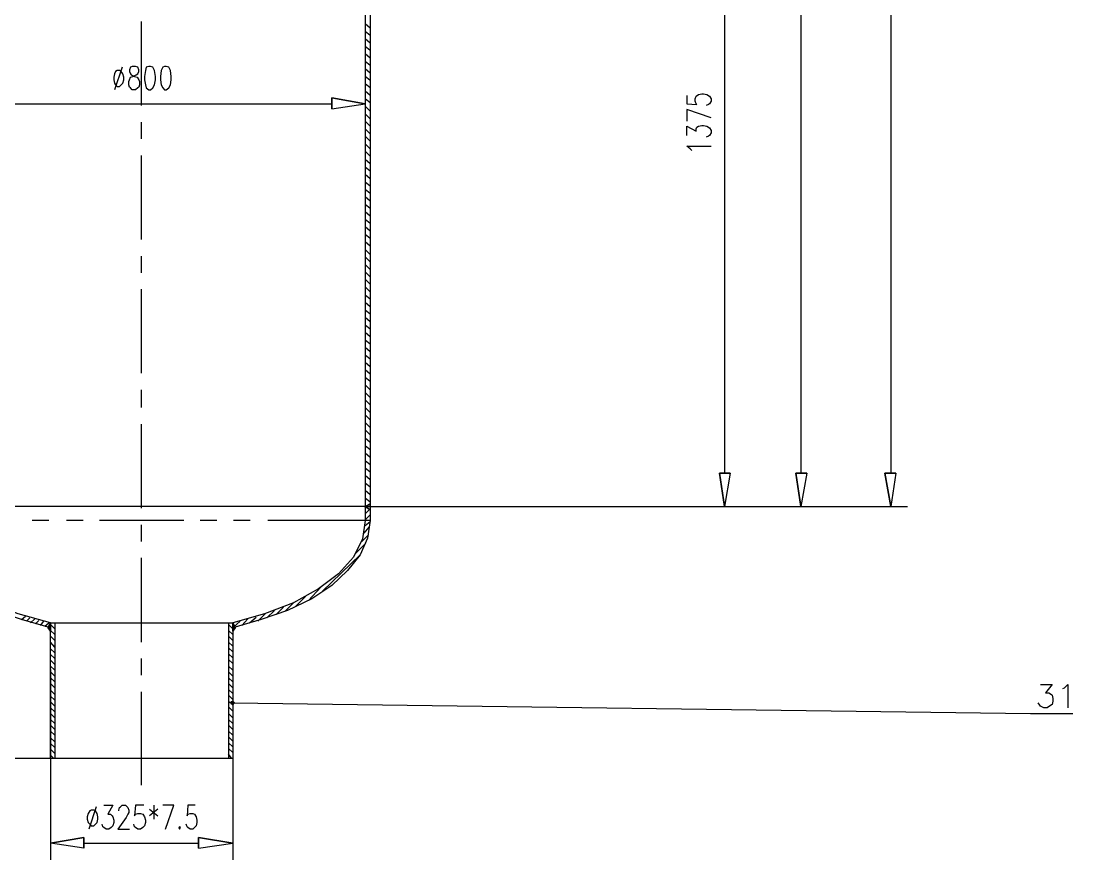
# Model space of a CAD drawing. Extents: x 0.28 to 3.47, y 0.29 to 4.81.
# Drawn here: x 1.301 to 2.144, y 1.534 to 2.206 of the extents above; entities that cross this region are included whole.
import ezdxf

# ---------------------------------------------------------------- set-up
doc = ezdxf.new("R2010")
doc.units = 0
doc.header["$MEASUREMENT"] = 0
doc.linetypes.add('AUSGEZOGEN', pattern=[0])
doc.layers.get('0').update_dxf_attribs({"linetype": 'AUSGEZOGEN'})

msp = doc.modelspace()

# ---------------------------------------------------------------- linework, layer by layer
for points in [[(1.998, 3.06533), (1.998, 1.844)], [(1.926, 2.67533), (1.926, 1.844)], [(1.926, 2.67533), (1.926, 1.844)], [(1.86467, 2.40667), (1.86467, 1.844)], [(1.57667, 2.27667), (1.57667, 1.806)], [(1.58067, 2.272), (1.58067, 1.806)], [(1.39733, 2.206), (1.39733, 2.13867)], [(1.58067, 2.20067), (1.57667, 2.204)], [(1.58067, 2.19467), (1.57667, 2.198)], [(1.58067, 2.18867), (1.57667, 2.192)], [(1.58067, 2.18267), (1.57667, 2.186)], [(1.58067, 2.17667), (1.57667, 2.18)], [(1.378, 2.16667), (1.37667, 2.166), (1.37667, 2.166), (1.376, 2.164), (1.376, 2.164), (1.37533, 2.16133), (1.37533, 2.16133), (1.37533, 2.15933), (1.37533, 2.15933), (1.376, 2.15667), (1.376, 2.15667), (1.37667, 2.15533), (1.37667, 2.15533), (1.378, 2.154), (1.378, 2.154), (1.38, 2.154), (1.38, 2.154), (1.38133, 2.15533), (1.38133, 2.15533), (1.38267, 2.15667), (1.38267, 2.15667), (1.38333, 2.15933), (1.38333, 2.15933), (1.38333, 2.16133), (1.38333, 2.16133), (1.38267, 2.164), (1.38267, 2.164), (1.38133, 2.166), (1.38133, 2.166), (1.38, 2.16667), (1.38, 2.16667), (1.378, 2.16667), (1.378, 2.16667)], [(1.382, 2.16933), (1.376, 2.15133)], [(1.39, 2.17), (1.38867, 2.16933), (1.38867, 2.16933), (1.388, 2.16733), (1.388, 2.16733), (1.388, 2.166), (1.388, 2.166), (1.38867, 2.164), (1.38867, 2.164), (1.38933, 2.16333), (1.38933, 2.16333), (1.392, 2.162), (1.392, 2.162), (1.394, 2.16133), (1.394, 2.16133), (1.39533, 2.15933), (1.39533, 2.15933), (1.396, 2.158), (1.396, 2.158), (1.396, 2.15533), (1.396, 2.15533), (1.39533, 2.15333), (1.39533, 2.15333), (1.39467, 2.15267), (1.39467, 2.15267), (1.39267, 2.15133), (1.39267, 2.15133), (1.39, 2.15133), (1.39, 2.15133), (1.38867, 2.15267), (1.38867, 2.15267), (1.388, 2.15333), (1.388, 2.15333), (1.38733, 2.15533), (1.38733, 2.15533), (1.38733, 2.158), (1.38733, 2.158), (1.388, 2.15933), (1.388, 2.15933), (1.38867, 2.16133), (1.38867, 2.16133), (1.39067, 2.162), (1.39067, 2.162), (1.39333, 2.16333), (1.39333, 2.16333), (1.39467, 2.164), (1.39467, 2.164), (1.39533, 2.166), (1.39533, 2.166), (1.39533, 2.16733), (1.39533, 2.16733), (1.39467, 2.16933), (1.39467, 2.16933), (1.39267, 2.17), (1.39267, 2.17), (1.39, 2.17), (1.39, 2.17)], [(1.40333, 2.17), (1.40133, 2.16933), (1.40133, 2.16933), (1.40067, 2.16667), (1.40067, 2.16667), (1.4, 2.162), (1.4, 2.162), (1.4, 2.15933), (1.4, 2.15933), (1.40067, 2.15533), (1.40067, 2.15533), (1.40133, 2.15267), (1.40133, 2.15267), (1.40333, 2.15133), (1.40333, 2.15133), (1.40467, 2.15133), (1.40467, 2.15133), (1.40667, 2.15267), (1.40667, 2.15267), (1.408, 2.15533), (1.408, 2.15533), (1.40867, 2.15933), (1.40867, 2.15933), (1.40867, 2.162), (1.40867, 2.162), (1.408, 2.16667), (1.408, 2.16667), (1.40667, 2.16933), (1.40667, 2.16933), (1.40467, 2.17), (1.40467, 2.17), (1.40333, 2.17), (1.40333, 2.17)], [(1.416, 2.17), (1.41467, 2.16933), (1.41467, 2.16933), (1.41333, 2.16667), (1.41333, 2.16667), (1.41267, 2.162), (1.41267, 2.162), (1.41267, 2.15933), (1.41267, 2.15933), (1.41333, 2.15533), (1.41333, 2.15533), (1.41467, 2.15267), (1.41467, 2.15267), (1.416, 2.15133), (1.416, 2.15133), (1.41733, 2.15133), (1.41733, 2.15133), (1.41933, 2.15267), (1.41933, 2.15267), (1.42067, 2.15533), (1.42067, 2.15533), (1.42133, 2.15933), (1.42133, 2.15933), (1.42133, 2.162), (1.42133, 2.162), (1.42067, 2.16667), (1.42067, 2.16667), (1.41933, 2.16933), (1.41933, 2.16933), (1.41733, 2.17), (1.41733, 2.17), (1.416, 2.17), (1.416, 2.17)], [(1.58067, 2.17067), (1.57667, 2.174)], [(1.58067, 2.16467), (1.57667, 2.168)], [(1.58067, 2.15867), (1.57667, 2.162)], [(1.58067, 2.15267), (1.57667, 2.156)], [(1.58067, 2.14667), (1.57667, 2.15)], [(1.55, 2.14467), (1.55, 2.136), (1.55, 2.14467), (1.55, 2.136), (1.57667, 2.14), (1.55, 2.14467), (1.57667, 2.14), (1.55, 2.14467), (1.55, 2.14467)], [(1.58067, 2.14067), (1.57667, 2.144)], [(1.57667, 2.144), (1.57667, 2.12667)], [(1.83467, 2.14667), (1.83467, 2.14), (1.83467, 2.14), (1.84267, 2.13933), (1.84267, 2.13933), (1.842, 2.14), (1.842, 2.14), (1.84133, 2.142), (1.84133, 2.142), (1.84133, 2.144), (1.84133, 2.144), (1.842, 2.146), (1.842, 2.146), (1.844, 2.14733), (1.844, 2.14733), (1.84667, 2.148), (1.84667, 2.148), (1.848, 2.148), (1.848, 2.148), (1.85067, 2.14733), (1.85067, 2.14733), (1.85267, 2.146), (1.85267, 2.146), (1.854, 2.144), (1.854, 2.144), (1.854, 2.142), (1.854, 2.142), (1.85267, 2.14), (1.85267, 2.14), (1.852, 2.13933), (1.852, 2.13933), (1.85, 2.13867)], [(1.24533, 2.14), (1.55, 2.14)], [(1.58067, 2.134), (1.57667, 2.138)], [(1.854, 2.12867), (1.83467, 2.13533), (1.83467, 2.13533), (1.83467, 2.126)], [(1.39733, 2.12533), (1.39733, 2.112)], [(1.58067, 2.128), (1.57667, 2.132)], [(1.58067, 2.122), (1.57667, 2.126)], [(1.58067, 2.116), (1.57667, 2.12)], [(1.83467, 2.11467), (1.83467, 2.122), (1.83467, 2.122), (1.842, 2.118), (1.842, 2.118), (1.842, 2.12), (1.842, 2.12), (1.84267, 2.12133), (1.84267, 2.12133), (1.844, 2.122), (1.844, 2.122), (1.84667, 2.12267), (1.84667, 2.12267), (1.848, 2.12267), (1.848, 2.12267), (1.85067, 2.122), (1.85067, 2.122), (1.85267, 2.12067), (1.85267, 2.12067), (1.854, 2.11867), (1.854, 2.11867), (1.854, 2.11667), (1.854, 2.11667), (1.85267, 2.11467), (1.85267, 2.11467), (1.852, 2.114), (1.852, 2.114), (1.85, 2.11333)], [(1.58067, 2.11), (1.57667, 2.114)], [(1.58067, 2.104), (1.57667, 2.108)], [(1.58067, 2.098), (1.57667, 2.102)], [(1.83867, 2.10267), (1.83733, 2.104), (1.83733, 2.104), (1.83467, 2.106), (1.83467, 2.106), (1.854, 2.106)], [(1.39733, 2.09867), (1.39733, 2.03133)], [(1.58067, 2.092), (1.57667, 2.09533)], [(1.58067, 2.086), (1.57667, 2.08933)], [(1.58067, 2.08), (1.57667, 2.08333)], [(1.58067, 2.074), (1.57667, 2.07733)], [(1.58067, 2.068), (1.57667, 2.07133)], [(1.58067, 2.062), (1.57667, 2.06533)], [(1.58067, 2.056), (1.57667, 2.05933)], [(1.58067, 2.05), (1.57667, 2.05333)], [(1.58067, 2.044), (1.57667, 2.04733)], [(1.58067, 2.038), (1.57667, 2.04133)], [(1.58067, 2.032), (1.57667, 2.03533)], [(1.58067, 2.026), (1.57667, 2.02933)], [(1.58067, 2.01933), (1.57667, 2.02333)], [(1.39733, 2.018), (1.39733, 2.00467)], [(1.58067, 2.01333), (1.57667, 2.01733)], [(1.58067, 2.00733), (1.57667, 2.01133)], [(1.58067, 2.00133), (1.57667, 2.00533)], [(1.58067, 1.99533), (1.57667, 1.99933)], [(1.39733, 1.99133), (1.39733, 1.924)], [(1.58067, 1.98933), (1.57667, 1.99333)], [(1.58067, 1.98333), (1.57667, 1.98667)], [(1.58067, 1.97733), (1.57667, 1.98067)], [(1.58067, 1.97133), (1.57667, 1.97467)], [(1.58067, 1.96533), (1.57667, 1.96867)], [(1.58067, 1.95933), (1.57667, 1.96267)], [(1.58067, 1.95333), (1.57667, 1.95667)], [(1.58067, 1.94733), (1.57667, 1.95067)], [(1.58067, 1.94133), (1.57667, 1.94467)], [(1.58067, 1.93533), (1.57667, 1.93867)], [(1.58067, 1.92933), (1.57667, 1.93267)], [(1.58067, 1.92333), (1.57667, 1.92667)], [(1.58067, 1.91733), (1.57667, 1.92067)], [(1.58067, 1.91067), (1.57667, 1.91467)], [(1.39733, 1.91067), (1.39733, 1.89667)], [(1.58067, 1.90467), (1.57667, 1.90867)], [(1.58067, 1.89867), (1.57667, 1.90267)], [(1.58067, 1.89267), (1.57667, 1.89667)], [(1.58067, 1.88667), (1.57667, 1.89067)], [(1.39733, 1.88333), (1.39733, 1.816)], [(1.58067, 1.88067), (1.57667, 1.88467)], [(1.58067, 1.87467), (1.57667, 1.87867)], [(1.58067, 1.86867), (1.57667, 1.872)], [(1.58067, 1.86267), (1.57667, 1.866)], [(1.58067, 1.85667), (1.57667, 1.86)], [(1.58067, 1.85067), (1.57667, 1.854)], [(1.58067, 1.84467), (1.57667, 1.848)], [(1.58067, 1.83867), (1.57667, 1.842)], [(1.86067, 1.844), (1.86933, 1.844), (1.86067, 1.844), (1.86933, 1.844), (1.86467, 1.81733), (1.86067, 1.844), (1.86467, 1.81733), (1.86067, 1.844), (1.86067, 1.844)], [(1.922, 1.844), (1.93067, 1.844), (1.922, 1.844), (1.93067, 1.844), (1.926, 1.81733), (1.922, 1.844), (1.926, 1.81733), (1.922, 1.844), (1.922, 1.844)], [(1.922, 1.844), (1.93067, 1.844), (1.922, 1.844), (1.93067, 1.844), (1.926, 1.81733), (1.922, 1.844), (1.926, 1.81733), (1.922, 1.844), (1.922, 1.844)], [(1.99333, 1.844), (2.002, 1.844), (1.99333, 1.844), (2.002, 1.844), (1.998, 1.81733), (1.99333, 1.844), (1.998, 1.81733), (1.99333, 1.844), (1.99333, 1.844)], [(1.58067, 1.83267), (1.57667, 1.836)], [(1.58067, 1.82667), (1.57667, 1.83)], [(1.58067, 1.82067), (1.57667, 1.824)], [(1.58067, 1.81733), (1.21467, 1.81733)], [(1.58067, 1.81933), (1.57667, 1.81733), (1.57667, 1.81733), (1.58067, 1.81467)], [(1.58067, 1.81933), (1.57667, 1.81733), (1.57667, 1.81733), (1.58067, 1.81467)], [(1.58067, 1.81933), (1.57667, 1.81733), (1.58067, 1.81933), (1.57667, 1.81733), (1.58067, 1.81733), (1.58067, 1.81933), (1.58067, 1.81733), (1.58067, 1.81933), (1.58067, 1.81933)], [(1.57733, 1.81733), (1.57667, 1.818)], [(1.57667, 1.81733), (1.58067, 1.81733), (1.57667, 1.81733), (1.58067, 1.81733), (1.57667, 1.81733), (1.57667, 1.81733)], [(1.57667, 1.81733), (1.58067, 1.81733), (1.57667, 1.81733), (1.58067, 1.81733), (1.57667, 1.81733), (1.57667, 1.81733)], [(1.57667, 1.81733), (1.58067, 1.81733), (1.57667, 1.81733), (1.58067, 1.81733), (1.58067, 1.81467), (1.57667, 1.81733), (1.58067, 1.81467), (1.57667, 1.81733), (1.57667, 1.81733)], [(1.57667, 1.81733), (1.878, 1.81733)], [(1.57667, 1.816), (1.57733, 1.81667)], [(1.57667, 1.81133), (1.58, 1.81467)], [(1.83467, 1.81733), (2.01133, 1.81733)], [(1.878, 1.81733), (1.94, 1.81733)], [(1.878, 1.81733), (1.94, 1.81733)], [(1.32467, 1.72), (1.30133, 1.72667), (1.30133, 1.72667), (1.28, 1.734), (1.28, 1.734), (1.26133, 1.74333), (1.26133, 1.74333), (1.24533, 1.754), (1.24533, 1.754), (1.232, 1.766), (1.232, 1.766), (1.22267, 1.77867), (1.22267, 1.77867), (1.21667, 1.792), (1.21667, 1.792), (1.21467, 1.806)], [(1.32467, 1.724), (1.29867, 1.73133), (1.29867, 1.73133), (1.27533, 1.74), (1.27533, 1.74), (1.256, 1.75133), (1.256, 1.75133), (1.24, 1.76333), (1.24, 1.76333), (1.228, 1.77667), (1.228, 1.77667), (1.22067, 1.79133), (1.22067, 1.79133), (1.218, 1.806)], [(1.32333, 1.806), (1.31, 1.806)], [(1.32333, 1.806), (1.31, 1.806)], [(1.35067, 1.806), (1.33733, 1.806)], [(1.35067, 1.806), (1.33733, 1.806)], [(1.43133, 1.806), (1.364, 1.806)], [(1.43133, 1.806), (1.364, 1.806)], [(1.458, 1.806), (1.44467, 1.806)], [(1.458, 1.806), (1.44467, 1.806)], [(1.57667, 1.806), (1.57467, 1.79133), (1.57467, 1.79133), (1.56733, 1.77667), (1.56733, 1.77667), (1.55533, 1.76333), (1.55533, 1.76333), (1.53933, 1.75133), (1.53933, 1.75133), (1.51933, 1.74), (1.51933, 1.74), (1.496, 1.73133), (1.496, 1.73133), (1.47067, 1.724)], [(1.58067, 1.806), (1.57867, 1.792), (1.57867, 1.792), (1.57267, 1.77867), (1.57267, 1.77867), (1.56267, 1.766), (1.56267, 1.766), (1.55, 1.754), (1.55, 1.754), (1.534, 1.74333), (1.534, 1.74333), (1.51467, 1.734), (1.51467, 1.734), (1.49333, 1.72667), (1.49333, 1.72667), (1.47067, 1.72)], [(1.48467, 1.806), (1.47133, 1.806)], [(1.48467, 1.806), (1.47133, 1.806)], [(1.58067, 1.806), (1.49867, 1.806)], [(1.58067, 1.806), (1.49867, 1.806)], [(1.57667, 1.80667), (1.58067, 1.81067)], [(1.57667, 1.802), (1.58067, 1.80533)], [(1.39733, 1.80267), (1.39733, 1.78933)], [(1.576, 1.796), (1.58, 1.80067)], [(1.56933, 1.78), (1.57733, 1.788)], [(1.574, 1.78933), (1.57933, 1.79467)], [(1.39733, 1.776), (1.39733, 1.70867)], [(1.54267, 1.74933), (1.57267, 1.77867)], [(1.52133, 1.73733), (1.52933, 1.74533)], [(1.53133, 1.742), (1.54133, 1.75267)], [(1.50533, 1.73067), (1.51133, 1.73667)], [(1.51267, 1.73333), (1.52, 1.74067)], [(1.30133, 1.72667), (1.30467, 1.72933)], [(1.484, 1.724), (1.48933, 1.72867)], [(1.49067, 1.72533), (1.49667, 1.73133)], [(1.498, 1.728), (1.504, 1.734)], [(1.30533, 1.72533), (1.308, 1.728)], [(1.30867, 1.724), (1.312, 1.72733)], [(1.31267, 1.72333), (1.31533, 1.726)], [(1.31667, 1.722), (1.31933, 1.72533)], [(1.32, 1.72133), (1.32333, 1.724)], [(1.32467, 1.724), (1.32267, 1.72067), (1.32467, 1.724), (1.32267, 1.72067), (1.32467, 1.72067), (1.32467, 1.724), (1.32467, 1.72067), (1.32467, 1.724), (1.32467, 1.724)], [(1.32467, 1.71733), (1.32267, 1.72067), (1.32267, 1.72067), (1.32467, 1.724)], [(1.32267, 1.72067), (1.32267, 1.72), (1.32267, 1.72067), (1.32267, 1.72), (1.32467, 1.72), (1.32267, 1.72067), (1.32467, 1.72), (1.32267, 1.72067), (1.32267, 1.72067)], [(1.32267, 1.72067), (1.32467, 1.72067), (1.32267, 1.72067), (1.32467, 1.72067), (1.32467, 1.72), (1.32267, 1.72067), (1.32467, 1.72), (1.32267, 1.72067), (1.32267, 1.72067)], [(1.32267, 1.72), (1.32467, 1.72), (1.32267, 1.72), (1.32467, 1.72), (1.32467, 1.71733), (1.32267, 1.72), (1.32467, 1.71733), (1.32267, 1.72), (1.32267, 1.72)], [(1.32467, 1.724), (1.47067, 1.724)], [(1.47067, 1.61533), (1.32467, 1.61533), (1.32467, 1.61533), (1.32467, 1.724)], [(1.328, 1.71933), (1.32467, 1.72267)], [(1.328, 1.724), (1.32867, 1.724)], [(1.328, 1.724), (1.328, 1.61533)], [(1.46733, 1.724), (1.46733, 1.61533)], [(1.47067, 1.71933), (1.46733, 1.72267)], [(1.47067, 1.724), (1.47067, 1.61533)], [(1.47067, 1.724), (1.47067, 1.72067), (1.47067, 1.724), (1.47067, 1.72067), (1.47267, 1.72067), (1.47067, 1.724), (1.47267, 1.72067), (1.47067, 1.724), (1.47067, 1.724)], [(1.47067, 1.71733), (1.47267, 1.72067), (1.47267, 1.72067), (1.47067, 1.724)], [(1.47067, 1.72067), (1.47267, 1.72067), (1.47067, 1.72067), (1.47267, 1.72067), (1.47067, 1.72067), (1.47067, 1.72067)], [(1.47067, 1.72067), (1.47267, 1.72067), (1.47067, 1.72067), (1.47267, 1.72067), (1.47067, 1.72067), (1.47067, 1.72067)], [(1.47067, 1.72067), (1.47267, 1.72067), (1.47067, 1.72067), (1.47267, 1.72067), (1.47067, 1.72), (1.47067, 1.72067), (1.47067, 1.72), (1.47067, 1.72067), (1.47067, 1.72067)], [(1.47267, 1.72067), (1.47067, 1.72), (1.47267, 1.72067), (1.47067, 1.72), (1.47267, 1.72), (1.47267, 1.72067), (1.47267, 1.72), (1.47267, 1.72067), (1.47267, 1.72067)], [(1.47067, 1.72), (1.47267, 1.72), (1.47067, 1.72), (1.47267, 1.72), (1.47067, 1.71733), (1.47067, 1.72), (1.47067, 1.71733), (1.47067, 1.72), (1.47067, 1.72)], [(1.47133, 1.72067), (1.47667, 1.72533)], [(1.478, 1.722), (1.48267, 1.72733)], [(1.328, 1.71467), (1.32467, 1.718)], [(1.328, 1.71), (1.32467, 1.71333)], [(1.47067, 1.71467), (1.46733, 1.718)], [(1.47067, 1.71), (1.46733, 1.71333)], [(1.328, 1.70467), (1.32467, 1.70867)], [(1.328, 1.7), (1.32467, 1.70333)], [(1.47067, 1.70533), (1.46733, 1.70867)], [(1.47067, 1.70067), (1.46733, 1.704)], [(1.328, 1.69533), (1.32467, 1.69867)], [(1.39733, 1.69533), (1.39733, 1.682)], [(1.47067, 1.696), (1.46733, 1.69933)], [(1.47067, 1.69133), (1.46733, 1.69467)], [(1.328, 1.69067), (1.32467, 1.694)], [(1.328, 1.686), (1.32467, 1.68933)], [(1.32467, 1.68667), (1.32467, 1.534)], [(1.47067, 1.686), (1.46733, 1.68933)], [(1.47067, 1.68667), (1.47067, 1.534)], [(1.328, 1.68133), (1.32467, 1.68467)], [(1.328, 1.67667), (1.32467, 1.68)], [(1.47067, 1.68133), (1.46733, 1.68467)], [(1.47067, 1.67667), (1.46733, 1.68)], [(1.328, 1.672), (1.32467, 1.67533)], [(1.328, 1.66667), (1.32467, 1.67)], [(1.47067, 1.672), (1.46733, 1.67533)], [(1.47067, 1.66733), (1.46733, 1.67067)], [(2.118, 1.67467), (2.12733, 1.67467), (2.12733, 1.67467), (2.122, 1.668), (2.122, 1.668), (2.12467, 1.668), (2.12467, 1.668), (2.12667, 1.66667), (2.12667, 1.66667), (2.12733, 1.666), (2.12733, 1.666), (2.128, 1.66333), (2.128, 1.66333), (2.128, 1.66133), (2.128, 1.66133), (2.12733, 1.65867), (2.12733, 1.65867), (2.12533, 1.65733), (2.12533, 1.65733), (2.12333, 1.656), (2.12333, 1.656), (2.12067, 1.656), (2.12067, 1.656), (2.118, 1.65733), (2.118, 1.65733), (2.11733, 1.658), (2.11733, 1.658), (2.116, 1.66)], [(2.136, 1.67133), (2.13733, 1.672), (2.13733, 1.672), (2.14, 1.67467), (2.14, 1.67467), (2.14, 1.656)], [(1.328, 1.662), (1.32467, 1.66533)], [(1.39733, 1.66867), (1.39733, 1.594)], [(1.47067, 1.66267), (1.46733, 1.666)], [(1.47067, 1.658), (1.46733, 1.66133)], [(1.47067, 1.66133), (1.46933, 1.66067), (1.47067, 1.66133), (1.46933, 1.66067), (1.47067, 1.66), (1.47067, 1.66133), (1.47067, 1.66), (1.47067, 1.66133), (1.47067, 1.66133)], [(1.47133, 1.66067), (1.47067, 1.66133), (1.47133, 1.66067), (1.47067, 1.66133), (1.47067, 1.66), (1.47133, 1.66067), (1.47067, 1.66), (1.47133, 1.66067), (1.47133, 1.66067)], [(1.328, 1.65733), (1.32467, 1.66067)], [(1.328, 1.65267), (1.32467, 1.656)], [(1.47067, 1.65333), (1.46733, 1.65667)], [(1.46933, 1.66067), (1.46933, 1.66), (1.46933, 1.66067), (1.46933, 1.66), (1.47067, 1.66), (1.46933, 1.66067), (1.47067, 1.66), (1.46933, 1.66067), (1.46933, 1.66067)], [(1.46933, 1.66), (1.46933, 1.65933), (1.46933, 1.66), (1.46933, 1.65933), (1.47067, 1.66), (1.46933, 1.66), (1.47067, 1.66), (1.46933, 1.66), (1.46933, 1.66)], [(1.46933, 1.65933), (1.47067, 1.65867), (1.46933, 1.65933), (1.47067, 1.65867), (1.47067, 1.66), (1.46933, 1.65933), (1.47067, 1.66), (1.46933, 1.65933), (1.46933, 1.65933)], [(1.472, 1.66), (1.47133, 1.66067), (1.472, 1.66), (1.47133, 1.66067), (1.47067, 1.66), (1.472, 1.66), (1.47067, 1.66), (1.472, 1.66), (1.472, 1.66)], [(1.47067, 1.66), (1.47133, 1.66)], [(1.47067, 1.65867), (1.47133, 1.65933), (1.47067, 1.65867), (1.47133, 1.65933), (1.47067, 1.66), (1.47067, 1.65867), (1.47067, 1.66), (1.47067, 1.65867), (1.47067, 1.65867)], [(1.47133, 1.65933), (1.472, 1.66), (1.47133, 1.65933), (1.472, 1.66), (1.47067, 1.66), (1.47133, 1.65933), (1.47067, 1.66), (1.47133, 1.65933), (1.47133, 1.65933)], [(1.47133, 1.66), (1.47067, 1.66), (1.47067, 1.66), (2.11, 1.65133), (2.11, 1.65133), (2.144, 1.65133)], [(1.328, 1.648), (1.32467, 1.65133)], [(1.328, 1.64333), (1.32467, 1.64667)], [(1.47067, 1.648), (1.46733, 1.65133)], [(1.47067, 1.64333), (1.46733, 1.64667)], [(1.328, 1.63867), (1.32467, 1.642)], [(1.328, 1.634), (1.32467, 1.63733)], [(1.47067, 1.63867), (1.46733, 1.642)], [(1.47067, 1.634), (1.46733, 1.63733)], [(1.328, 1.62867), (1.32467, 1.632)], [(1.328, 1.624), (1.32467, 1.62733)], [(1.47067, 1.62933), (1.46733, 1.63267)], [(1.47067, 1.62467), (1.46733, 1.628)], [(1.328, 1.61933), (1.32467, 1.62267)], [(1.47067, 1.62), (1.46733, 1.62333)], [(1.47, 1.61533), (1.46733, 1.61867)], [(1.39733, 1.61533), (0.524, 1.61533)], [(1.32733, 1.61533), (1.32467, 1.618)], [(1.36133, 1.57667), (1.35533, 1.55867)], [(1.36733, 1.578), (1.37467, 1.578), (1.37467, 1.578), (1.37067, 1.57067), (1.37067, 1.57067), (1.37267, 1.57067), (1.37267, 1.57067), (1.374, 1.56933), (1.374, 1.56933), (1.37467, 1.56867), (1.37467, 1.56867), (1.37533, 1.566), (1.37533, 1.566), (1.37533, 1.564), (1.37533, 1.564), (1.37467, 1.56133), (1.37467, 1.56133), (1.37333, 1.56), (1.37333, 1.56), (1.37133, 1.55867), (1.37133, 1.55867), (1.36933, 1.55867), (1.36933, 1.55867), (1.36733, 1.56), (1.36733, 1.56), (1.36667, 1.56067), (1.36667, 1.56067), (1.366, 1.56267)], [(1.37933, 1.57333), (1.37933, 1.574), (1.37933, 1.574), (1.38, 1.576), (1.38, 1.576), (1.38067, 1.57667), (1.38067, 1.57667), (1.382, 1.578), (1.382, 1.578), (1.38467, 1.578), (1.38467, 1.578), (1.386, 1.57667), (1.386, 1.57667), (1.38667, 1.576), (1.38667, 1.576), (1.38733, 1.574), (1.38733, 1.574), (1.38733, 1.572), (1.38733, 1.572), (1.38667, 1.57067), (1.38667, 1.57067), (1.38533, 1.568), (1.38533, 1.568), (1.37867, 1.55867), (1.37867, 1.55867), (1.388, 1.55867)], [(1.39933, 1.578), (1.39267, 1.578), (1.39267, 1.578), (1.392, 1.56933), (1.392, 1.56933), (1.39267, 1.57067), (1.39267, 1.57067), (1.39467, 1.57133), (1.39467, 1.57133), (1.39667, 1.57133), (1.39667, 1.57133), (1.39867, 1.57067), (1.39867, 1.57067), (1.4, 1.56867), (1.4, 1.56867), (1.40067, 1.566), (1.40067, 1.566), (1.40067, 1.564), (1.40067, 1.564), (1.4, 1.56133), (1.4, 1.56133), (1.39867, 1.56), (1.39867, 1.56), (1.39667, 1.55867), (1.39667, 1.55867), (1.39467, 1.55867), (1.39467, 1.55867), (1.39267, 1.56), (1.39267, 1.56), (1.392, 1.56067), (1.392, 1.56067), (1.39133, 1.56267)], [(1.40733, 1.578), (1.40733, 1.56667)], [(1.41667, 1.55867), (1.42333, 1.578), (1.42333, 1.578), (1.41467, 1.578)], [(1.44067, 1.578), (1.43467, 1.578), (1.43467, 1.578), (1.434, 1.56933), (1.434, 1.56933), (1.43467, 1.57067), (1.43467, 1.57067), (1.43667, 1.57133), (1.43667, 1.57133), (1.43867, 1.57133), (1.43867, 1.57133), (1.44, 1.57067), (1.44, 1.57067), (1.44133, 1.56867), (1.44133, 1.56867), (1.442, 1.566), (1.442, 1.566), (1.442, 1.564), (1.442, 1.564), (1.44133, 1.56133), (1.44133, 1.56133), (1.44, 1.56), (1.44, 1.56), (1.43867, 1.55867), (1.43867, 1.55867), (1.43667, 1.55867), (1.43667, 1.55867), (1.43467, 1.56), (1.43467, 1.56), (1.434, 1.56067), (1.434, 1.56067), (1.43333, 1.56267)], [(1.35733, 1.574), (1.356, 1.57333), (1.356, 1.57333), (1.35467, 1.57133), (1.35467, 1.57133), (1.354, 1.56867), (1.354, 1.56867), (1.354, 1.56667), (1.354, 1.56667), (1.35467, 1.564), (1.35467, 1.564), (1.356, 1.56267), (1.356, 1.56267), (1.35733, 1.56133), (1.35733, 1.56133), (1.35933, 1.56133), (1.35933, 1.56133), (1.36067, 1.56267), (1.36067, 1.56267), (1.362, 1.564), (1.362, 1.564), (1.36267, 1.56667), (1.36267, 1.56667), (1.36267, 1.56867), (1.36267, 1.56867), (1.362, 1.57133), (1.362, 1.57133), (1.36067, 1.57333), (1.36067, 1.57333), (1.35933, 1.574), (1.35933, 1.574), (1.35733, 1.574), (1.35733, 1.574)], [(1.404, 1.57467), (1.41067, 1.56933)], [(1.41067, 1.57467), (1.404, 1.56933)], [(1.428, 1.56067), (1.42733, 1.56), (1.42733, 1.56), (1.428, 1.55867), (1.428, 1.55867), (1.42867, 1.56), (1.42867, 1.56), (1.428, 1.56067), (1.428, 1.56067)], [(1.35133, 1.552), (1.35133, 1.54333), (1.35133, 1.552), (1.35133, 1.54333), (1.32467, 1.54733), (1.35133, 1.552), (1.32467, 1.54733), (1.35133, 1.552), (1.35133, 1.552)], [(1.44333, 1.552), (1.44333, 1.54333), (1.44333, 1.552), (1.44333, 1.54333), (1.47067, 1.54733), (1.44333, 1.552), (1.47067, 1.54733), (1.44333, 1.552), (1.44333, 1.552)], [(1.35133, 1.54733), (1.44333, 1.54733)]]:
    msp.add_lwpolyline(points)

doc.saveas('drawing.dxf')
